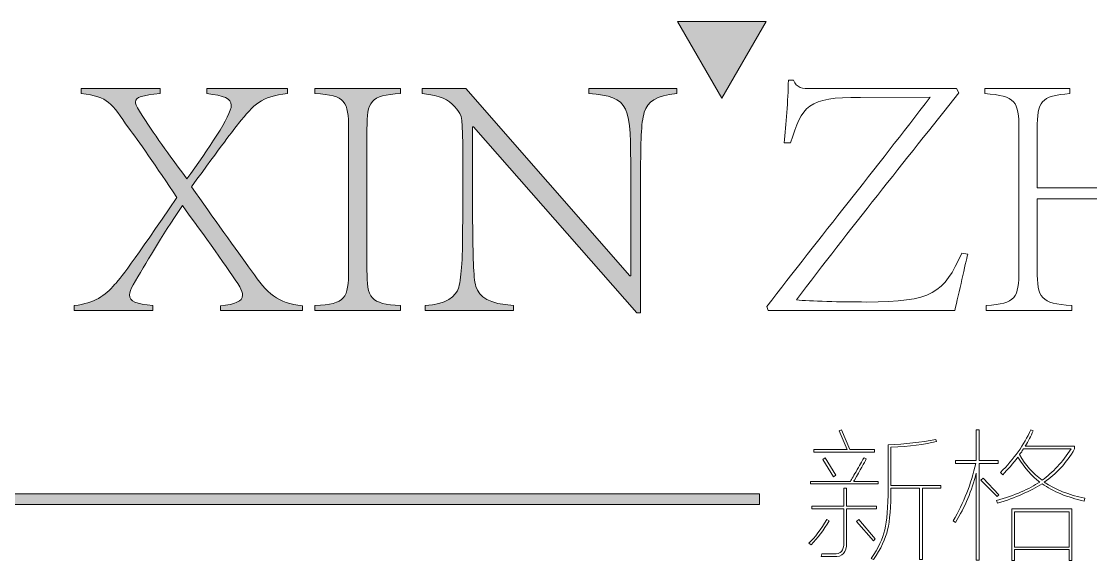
# Model space of a CAD drawing. Header units: inches. Extents: x -3272461 to -2504170, y 403793 to 1071042.
# Drawn here: x -2656960 to -2655359, y 691052 to 691860 of the extents above; entities that cross this region are included whole.
import ezdxf

# ---------------------------------------------------------------- set-up
doc = ezdxf.new("R2010")
doc.units = ezdxf.units.IN
doc.header["$LTSCALE"] = 1000
doc.header["$MEASUREMENT"] = 0
doc.layers.get('0').update_dxf_attribs({"lineweight": 18})

msp = doc.modelspace()

# ---------------------------------------------------------------- hatches: boundary and pattern name
for points in [[(-2655844.8, 691859.7), (-2655911.1, 691744.6), (-2655977.5, 691859.7)], [(-2657043.1, 691152.3), (-2655854.5, 691152.3), (-2655854.5, 691136.3), (-2657043.1, 691136.3)]]:
    msp.add_hatch(color=256).paths.add_polyline_path(points, flags=0)
h = msp.add_hatch(color=256)
edge = h.paths.add_edge_path(flags=0)
edge.add_spline(control_points=[(-2656355.3, 691426.7), (-2656355.3, 691426.7), (-2656355.3, 691434.1), (-2656355.3, 691434.1)], knot_values=[0, 0, 0, 0, 7.441406, 7.441406, 7.441406, 7.441406], weights=[1, 1, 1, 1], degree=3, periodic=0)
edge.add_spline(control_points=[(-2656355.3, 691434.1), (-2656324, 691436.2), (-2656309.1, 691446.9), (-2656304.9, 691461.7)], knot_values=[0, 0, 0, 0, 61.348864, 61.348864, 61.348864, 61.348864], weights=[1, 1, 1, 1], degree=3, periodic=0)
edge.add_spline(control_points=[(-2656304.9, 691461.7), (-2656300.7, 691477.7), (-2656299.1, 691506.9), (-2656299.1, 691560.5)], knot_values=[0, 0, 0, 0, 99.116821, 99.116821, 99.116821, 99.116821], weights=[1, 1, 1, 1], degree=3, periodic=0)
edge.add_spline(control_points=[(-2656299.1, 691560.5), (-2656299.1, 691560.5), (-2656299.1, 691675.7), (-2656299.1, 691675.7)], knot_values=[0, 0, 0, 0, 115.212606, 115.212606, 115.212606, 115.212606], weights=[1, 1, 1, 1], degree=3, periodic=0)
edge.add_spline(control_points=[(-2656299.1, 691675.7), (-2656299.1, 691722.9), (-2656301.7, 691720.3), (-2656311.3, 691732)], knot_values=[0, 0, 0, 0, 59.527943, 59.527943, 59.527943, 59.527943], weights=[1, 1, 1, 1], degree=3, periodic=0)
edge.add_spline(control_points=[(-2656311.3, 691732), (-2656320.3, 691742.6), (-2656331.4, 691748.4), (-2656359.6, 691751.6)], knot_values=[0, 0, 0, 0, 53.556612, 53.556612, 53.556612, 53.556612], weights=[1, 1, 1, 1], degree=3, periodic=0)
edge.add_spline(control_points=[(-2656359.6, 691751.6), (-2656359.6, 691751.6), (-2656359.6, 691759), (-2656359.6, 691759)], knot_values=[0, 0, 0, 0, 7.441406, 7.441406, 7.441406, 7.441406], weights=[1, 1, 1, 1], degree=3, periodic=0)
edge.add_spline(control_points=[(-2656359.6, 691759), (-2656359.6, 691759), (-2656294.3, 691759), (-2656294.3, 691759)], knot_values=[0, 0, 0, 0, 65.293172, 65.293172, 65.293172, 65.293172], weights=[1, 1, 1, 1], degree=3, periodic=0)
edge.add_spline(control_points=[(-2656294.3, 691759), (-2656294.3, 691759), (-2656049, 691478.7), (-2656049, 691478.7)], knot_values=[0, 0, 0, 0, 372.463837, 372.463837, 372.463837, 372.463837], weights=[1, 1, 1, 1], degree=3, periodic=0)
edge.add_spline(control_points=[(-2656049, 691478.7), (-2656049, 691478.7), (-2656047.4, 691478.7), (-2656047.4, 691478.7)], knot_values=[0, 0, 0, 0, 1.601969, 1.601969, 1.601969, 1.601969], weights=[1, 1, 1, 1], degree=3, periodic=0)
edge.add_spline(control_points=[(-2656047.4, 691478.7), (-2656047.4, 691478.7), (-2656047.4, 691630), (-2656047.4, 691630)], knot_values=[0, 0, 0, 0, 151.308594, 151.308594, 151.308594, 151.308594], weights=[1, 1, 1, 1], degree=3, periodic=0)
edge.add_spline(control_points=[(-2656047.4, 691630), (-2656047.4, 691733.5), (-2656047.9, 691747.4), (-2656110.1, 691751.6)], knot_values=[0, 0, 0, 0, 161.678425, 161.678425, 161.678425, 161.678425], weights=[1, 1, 1, 1], degree=3, periodic=0)
edge.add_spline(control_points=[(-2656110.1, 691751.6), (-2656110.1, 691751.6), (-2656110.1, 691759), (-2656110.1, 691759)], knot_values=[0, 0, 0, 0, 7.441406, 7.441406, 7.441406, 7.441406], weights=[1, 1, 1, 1], degree=3, periodic=0)
edge.add_spline(control_points=[(-2656110.1, 691759), (-2656110.1, 691759), (-2655978.4, 691759), (-2655978.4, 691759)], knot_values=[0, 0, 0, 0, 131.645711, 131.645711, 131.645711, 131.645711], weights=[1, 1, 1, 1], degree=3, periodic=0)
edge.add_spline(control_points=[(-2655978.4, 691759), (-2655978.4, 691759), (-2655978.4, 691751.6), (-2655978.4, 691751.6)], knot_values=[0, 0, 0, 0, 7.441406, 7.441406, 7.441406, 7.441406], weights=[1, 1, 1, 1], degree=3, periodic=0)
edge.add_spline(control_points=[(-2655978.4, 691751.6), (-2656009.2, 691748.9), (-2656022.5, 691738.9), (-2656027.2, 691723.5)], knot_values=[0, 0, 0, 0, 60.154633, 60.154633, 60.154633, 60.154633], weights=[1, 1, 1, 1], degree=3, periodic=0)
edge.add_spline(control_points=[(-2656027.2, 691723.5), (-2656032, 691707), (-2656032.6, 691679.9), (-2656032.6, 691630)], knot_values=[0, 0, 0, 0, 93.804687, 93.804687, 93.804687, 93.804687], weights=[1, 1, 1, 1], degree=3, periodic=0)
edge.add_spline(control_points=[(-2656032.6, 691630), (-2656032.6, 691630), (-2656032.6, 691423), (-2656032.6, 691423)], knot_values=[0, 0, 0, 0, 207.067464, 207.067464, 207.067464, 207.067464], weights=[1, 1, 1, 1], degree=3, periodic=0)
edge.add_spline(control_points=[(-2656032.6, 691423), (-2656032.6, 691423), (-2656038.4, 691423), (-2656038.4, 691423)], knot_values=[0, 0, 0, 0, 5.839437, 5.839437, 5.839437, 5.839437], weights=[1, 1, 1, 1], degree=3, periodic=0)
edge.add_spline(control_points=[(-2656038.4, 691423), (-2656038.4, 691423), (-2656283.1, 691701.7), (-2656283.1, 691701.7)], knot_values=[0, 0, 0, 0, 370.937923, 370.937923, 370.937923, 370.937923], weights=[1, 1, 1, 1], degree=3, periodic=0)
edge.add_spline(control_points=[(-2656283.1, 691701.7), (-2656283.1, 691701.7), (-2656284.2, 691701.7), (-2656284.2, 691701.7)], knot_values=[0, 0, 0, 0, 1.059367, 1.059367, 1.059367, 1.059367], weights=[1, 1, 1, 1], degree=3, periodic=0)
edge.add_spline(control_points=[(-2656284.2, 691701.7), (-2656284.2, 691701.7), (-2656284.2, 691560.5), (-2656284.2, 691560.5)], knot_values=[0, 0, 0, 0, 141.231689, 141.231689, 141.231689, 141.231689], weights=[1, 1, 1, 1], degree=3, periodic=0)
edge.add_spline(control_points=[(-2656284.2, 691560.5), (-2656283.7, 691506.9), (-2656283.1, 691477.7), (-2656279.4, 691462.8)], knot_values=[0, 0, 0, 0, 97.919192, 97.919192, 97.919192, 97.919192], weights=[1, 1, 1, 1], degree=3, periodic=0)
edge.add_spline(control_points=[(-2656279.4, 691462.8), (-2656274.6, 691446.3), (-2656258.7, 691436.8), (-2656223.2, 691434.1)], knot_values=[0, 0, 0, 0, 67.378468, 67.378468, 67.378468, 67.378468], weights=[1, 1, 1, 1], degree=3, periodic=0)
edge.add_spline(control_points=[(-2656223.2, 691434.1), (-2656223.2, 691434.1), (-2656223.2, 691426.7), (-2656223.2, 691426.7)], knot_values=[0, 0, 0, 0, 7.441406, 7.441406, 7.441406, 7.441406], weights=[1, 1, 1, 1], degree=3, periodic=0)
edge.add_spline(control_points=[(-2656223.2, 691426.7), (-2656223.2, 691426.7), (-2656355.3, 691426.7), (-2656355.3, 691426.7)], knot_values=[0, 0, 0, 0, 132.188314, 132.188314, 132.188314, 132.188314], weights=[1, 1, 1, 1], degree=3, periodic=0)
edge = h.paths.add_edge_path(flags=0)
edge.add_spline(control_points=[(-2656520.4, 691426.7), (-2656520.4, 691426.7), (-2656520.4, 691434.1), (-2656520.4, 691434.1)], knot_values=[0, 0, 0, 0, 7.441406, 7.441406, 7.441406, 7.441406], weights=[1, 1, 1, 1], degree=3, periodic=0)
edge.add_spline(control_points=[(-2656520.4, 691434.1), (-2656474.2, 691436.2), (-2656470, 691445.3), (-2656470, 691487.2)], knot_values=[0, 0, 0, 0, 88.239798, 88.239798, 88.239798, 88.239798], weights=[1, 1, 1, 1], degree=3, periodic=0)
edge.add_spline(control_points=[(-2656470, 691487.2), (-2656470, 691487.2), (-2656470, 691698.5), (-2656470, 691698.5)], knot_values=[0, 0, 0, 0, 211.279093, 211.279093, 211.279093, 211.279093], weights=[1, 1, 1, 1], degree=3, periodic=0)
edge.add_spline(control_points=[(-2656470, 691698.5), (-2656470, 691739.9), (-2656474.2, 691748.9), (-2656520.4, 691751.6)], knot_values=[0, 0, 0, 0, 87.923984, 87.923984, 87.923984, 87.923984], weights=[1, 1, 1, 1], degree=3, periodic=0)
edge.add_spline(control_points=[(-2656520.4, 691751.6), (-2656520.4, 691751.6), (-2656520.4, 691759), (-2656520.4, 691759)], knot_values=[0, 0, 0, 0, 7.441406, 7.441406, 7.441406, 7.441406], weights=[1, 1, 1, 1], degree=3, periodic=0)
edge.add_spline(control_points=[(-2656520.4, 691759), (-2656520.4, 691759), (-2656392, 691759), (-2656392, 691759)], knot_values=[0, 0, 0, 0, 128.467611, 128.467611, 128.467611, 128.467611], weights=[1, 1, 1, 1], degree=3, periodic=0)
edge.add_spline(control_points=[(-2656392, 691759), (-2656392, 691759), (-2656392, 691751.6), (-2656392, 691751.6)], knot_values=[0, 0, 0, 0, 7.441406, 7.441406, 7.441406, 7.441406], weights=[1, 1, 1, 1], degree=3, periodic=0)
edge.add_spline(control_points=[(-2656392, 691751.6), (-2656437.6, 691748.9), (-2656442.4, 691739.9), (-2656442.4, 691698.5)], knot_values=[0, 0, 0, 0, 87.776928, 87.776928, 87.776928, 87.776928], weights=[1, 1, 1, 1], degree=3, periodic=0)
edge.add_spline(control_points=[(-2656442.4, 691698.5), (-2656442.4, 691698.5), (-2656442.4, 691487.2), (-2656442.4, 691487.2)], knot_values=[0, 0, 0, 0, 211.279093, 211.279093, 211.279093, 211.279093], weights=[1, 1, 1, 1], degree=3, periodic=0)
edge.add_spline(control_points=[(-2656442.4, 691487.2), (-2656442.4, 691445.3), (-2656437.6, 691436.2), (-2656392, 691434.1)], knot_values=[0, 0, 0, 0, 88.092225, 88.092225, 88.092225, 88.092225], weights=[1, 1, 1, 1], degree=3, periodic=0)
edge.add_spline(control_points=[(-2656392, 691434.1), (-2656392, 691434.1), (-2656392, 691426.7), (-2656392, 691426.7)], knot_values=[0, 0, 0, 0, 7.441406, 7.441406, 7.441406, 7.441406], weights=[1, 1, 1, 1], degree=3, periodic=0)
edge.add_spline(control_points=[(-2656392, 691426.7), (-2656392, 691426.7), (-2656520.4, 691426.7), (-2656520.4, 691426.7)], knot_values=[0, 0, 0, 0, 128.467611, 128.467611, 128.467611, 128.467611], weights=[1, 1, 1, 1], degree=3, periodic=0)
edge = h.paths.add_edge_path(flags=0)
edge.add_spline(control_points=[(-2656870.2, 691751.6), (-2656870.2, 691751.6), (-2656870.2, 691759), (-2656870.2, 691759)], knot_values=[0, 0, 0, 0, 7.441406, 7.441406, 7.441406, 7.441406], weights=[1, 1, 1, 1], degree=3, periodic=0)
edge.add_spline(control_points=[(-2656870.2, 691759), (-2656870.2, 691759), (-2656752.3, 691759), (-2656752.3, 691759)], knot_values=[0, 0, 0, 0, 117.873942, 117.873942, 117.873942, 117.873942], weights=[1, 1, 1, 1], degree=3, periodic=0)
edge.add_spline(control_points=[(-2656752.3, 691759), (-2656752.3, 691759), (-2656752.3, 691751.6), (-2656752.3, 691751.6)], knot_values=[0, 0, 0, 0, 7.441406, 7.441406, 7.441406, 7.441406], weights=[1, 1, 1, 1], degree=3, periodic=0)
edge.add_spline(control_points=[(-2656752.3, 691751.6), (-2656778.9, 691748.9), (-2656789, 691746.3), (-2656789, 691738.9), (-2656789, 691735.1), (-2656786.3, 691729.8), (-2656781.5, 691722.9)], knot_values=[0, 0, 0, 0, 29.533034, 29.533034, 29.533034, 59.066067, 59.066067, 59.066067, 59.066067], weights=[1, 1, 1, 1, 1, 1, 1], degree=3, periodic=0)
edge.add_spline(control_points=[(-2656781.5, 691722.9), (-2656763, 691692.7), (-2656738, 691659.2), (-2656712, 691623.7)], knot_values=[0, 0, 0, 0, 121.232205, 121.232205, 121.232205, 121.232205], weights=[1, 1, 1, 1], degree=3, periodic=0)
edge.add_spline(control_points=[(-2656712, 691623.7), (-2656680.7, 691667.7), (-2656645.6, 691718.1), (-2656645.6, 691734.1), (-2656645.6, 691744.2), (-2656656.3, 691748.4), (-2656682.3, 691751.6)], knot_values=[0, 0, 0, 0, 86.780348, 86.780348, 86.780348, 173.560696, 173.560696, 173.560696, 173.560696], weights=[1, 1, 1, 1, 1, 1, 1], degree=3, periodic=0)
edge.add_spline(control_points=[(-2656682.3, 691751.6), (-2656682.3, 691751.6), (-2656682.3, 691759), (-2656682.3, 691759)], knot_values=[0, 0, 0, 0, 7.441406, 7.441406, 7.441406, 7.441406], weights=[1, 1, 1, 1], degree=3, periodic=0)
edge.add_spline(control_points=[(-2656682.3, 691759), (-2656682.3, 691759), (-2656561.2, 691759), (-2656561.2, 691759)], knot_values=[0, 0, 0, 0, 121.026204, 121.026204, 121.026204, 121.026204], weights=[1, 1, 1, 1], degree=3, periodic=0)
edge.add_spline(control_points=[(-2656561.2, 691759), (-2656561.2, 691759), (-2656561.2, 691751.6), (-2656561.2, 691751.6)], knot_values=[0, 0, 0, 0, 7.441406, 7.441406, 7.441406, 7.441406], weights=[1, 1, 1, 1], degree=3, periodic=0)
edge.add_spline(control_points=[(-2656561.2, 691751.6), (-2656602.1, 691746.8), (-2656610.6, 691736.2), (-2656635, 691706.5)], knot_values=[0, 0, 0, 0, 89.969743, 89.969743, 89.969743, 89.969743], weights=[1, 1, 1, 1], degree=3, periodic=0)
edge.add_spline(control_points=[(-2656635, 691706.5), (-2656642.5, 691696.9), (-2656660, 691674.1), (-2656705.1, 691612)], knot_values=[0, 0, 0, 0, 117.621334, 117.621334, 117.621334, 117.621334], weights=[1, 1, 1, 1], degree=3, periodic=0)
edge.add_spline(control_points=[(-2656705.1, 691612), (-2656672.7, 691565.8), (-2656638.2, 691517.5), (-2656615.4, 691486.2)], knot_values=[0, 0, 0, 0, 154.55378, 154.55378, 154.55378, 154.55378], weights=[1, 1, 1, 1], degree=3, periodic=0)
edge.add_spline(control_points=[(-2656615.4, 691486.2), (-2656591.5, 691452.2), (-2656576.6, 691437.3), (-2656538.9, 691433.6)], knot_values=[0, 0, 0, 0, 96.776453, 96.776453, 96.776453, 96.776453], weights=[1, 1, 1, 1], degree=3, periodic=0)
edge.add_spline(control_points=[(-2656538.9, 691433.6), (-2656538.9, 691433.6), (-2656538.9, 691426.7), (-2656538.9, 691426.7)], knot_values=[0, 0, 0, 0, 6.924642, 6.924642, 6.924642, 6.924642], weights=[1, 1, 1, 1], degree=3, periodic=0)
edge.add_spline(control_points=[(-2656538.9, 691426.7), (-2656538.9, 691426.7), (-2656661.6, 691426.7), (-2656661.6, 691426.7)], knot_values=[0, 0, 0, 0, 122.628174, 122.628174, 122.628174, 122.628174], weights=[1, 1, 1, 1], degree=3, periodic=0)
edge.add_spline(control_points=[(-2656661.6, 691426.7), (-2656661.6, 691426.7), (-2656661.6, 691433.6), (-2656661.6, 691433.6)], knot_values=[0, 0, 0, 0, 6.924642, 6.924642, 6.924642, 6.924642], weights=[1, 1, 1, 1], degree=3, periodic=0)
edge.add_spline(control_points=[(-2656661.6, 691433.6), (-2656640.3, 691436.2), (-2656628.7, 691440), (-2656628.7, 691449.5), (-2656628.7, 691453.2), (-2656630.3, 691457), (-2656632.9, 691462.3)], knot_values=[0, 0, 0, 0, 26.534513, 26.534513, 26.534513, 53.069027, 53.069027, 53.069027, 53.069027], weights=[1, 1, 1, 1, 1, 1, 1], degree=3, periodic=0)
edge.add_spline(control_points=[(-2656632.9, 691462.3), (-2656647.8, 691485.6), (-2656688.1, 691542.4), (-2656718.9, 691583.8)], knot_values=[0, 0, 0, 0, 148.941001, 148.941001, 148.941001, 148.941001], weights=[1, 1, 1, 1], degree=3, periodic=0)
edge.add_spline(control_points=[(-2656718.9, 691583.8), (-2656751.3, 691535.5), (-2656773.6, 691497.3), (-2656792.7, 691464.9)], knot_values=[0, 0, 0, 0, 139.967761, 139.967761, 139.967761, 139.967761], weights=[1, 1, 1, 1], degree=3, periodic=0)
edge.add_spline(control_points=[(-2656792.7, 691464.9), (-2656795.9, 691458.6), (-2656798, 691453.8), (-2656798, 691450), (-2656798, 691440.5), (-2656787.9, 691436.2), (-2656763, 691434.1)], knot_values=[0, 0, 0, 0, 28.89822, 28.89822, 28.89822, 57.796439, 57.796439, 57.796439, 57.796439], weights=[1, 1, 1, 1, 1, 1, 1], degree=3, periodic=0)
edge.add_spline(control_points=[(-2656763, 691434.1), (-2656763, 691434.1), (-2656763, 691426.7), (-2656763, 691426.7)], knot_values=[0, 0, 0, 0, 7.441406, 7.441406, 7.441406, 7.441406], weights=[1, 1, 1, 1], degree=3, periodic=0)
edge.add_spline(control_points=[(-2656763, 691426.7), (-2656763, 691426.7), (-2656880.8, 691426.7), (-2656880.8, 691426.7)], knot_values=[0, 0, 0, 0, 117.873942, 117.873942, 117.873942, 117.873942], weights=[1, 1, 1, 1], degree=3, periodic=0)
edge.add_spline(control_points=[(-2656880.8, 691426.7), (-2656880.8, 691426.7), (-2656880.8, 691434.1), (-2656880.8, 691434.1)], knot_values=[0, 0, 0, 0, 7.441406, 7.441406, 7.441406, 7.441406], weights=[1, 1, 1, 1], degree=3, periodic=0)
edge.add_spline(control_points=[(-2656880.8, 691434.1), (-2656849.5, 691437.8), (-2656835.7, 691448.5), (-2656819.8, 691466)], knot_values=[0, 0, 0, 0, 70.794263, 70.794263, 70.794263, 70.794263], weights=[1, 1, 1, 1], degree=3, periodic=0)
edge.add_spline(control_points=[(-2656819.8, 691466), (-2656814.5, 691470.2), (-2656791.1, 691502.1), (-2656726.9, 691596)], knot_values=[0, 0, 0, 0, 159.934181, 159.934181, 159.934181, 159.934181], weights=[1, 1, 1, 1], degree=3, periodic=0)
edge.add_spline(control_points=[(-2656726.9, 691596), (-2656757.1, 691640.6), (-2656786.3, 691683.6), (-2656799.1, 691699.6)], knot_values=[0, 0, 0, 0, 126.234775, 126.234775, 126.234775, 126.234775], weights=[1, 1, 1, 1], degree=3, periodic=0)
edge.add_spline(control_points=[(-2656799.1, 691699.6), (-2656825.6, 691737.8), (-2656829.3, 691746.8), (-2656870.2, 691751.6)], knot_values=[0, 0, 0, 0, 92.849059, 92.849059, 92.849059, 92.849059], weights=[1, 1, 1, 1], degree=3, periodic=0)

# ---------------------------------------------------------------- linework, layer by layer
for p, q in [((-2655911.1, 691744.6), (-2655977.5, 691859.7)), ((-2655977.5, 691859.7), (-2655844.8, 691859.7)), ((-2655844.8, 691859.7), (-2655911.1, 691744.6)), ((-2656870.2, 691759), (-2656870.2, 691751.6)), ((-2656752.3, 691759), (-2656752.3, 691751.6)), ((-2656682.3, 691759), (-2656682.3, 691751.6)), ((-2656561.2, 691759), (-2656561.2, 691751.6)), ((-2656520.4, 691759), (-2656520.4, 691751.6)), ((-2656392, 691759), (-2656392, 691751.6)), ((-2656359.6, 691759), (-2656359.6, 691751.6)), ((-2656110.1, 691759), (-2656110.1, 691751.6)), ((-2655978.4, 691759), (-2655978.4, 691751.6)), ((-2655517.2, 691759), (-2655517.2, 691751.6)), ((-2655389.8, 691759), (-2655389.8, 691751.6)), ((-2656284.2, 691701.7), (-2656284.2, 691560.5)), ((-2656470, 691698.5), (-2656470, 691487.2)), ((-2656442.4, 691698.5), (-2656442.4, 691487.2)), ((-2655466.2, 691698.5), (-2655466.2, 691487.2)), ((-2655438.6, 691698.5), (-2655438.6, 691610.4)), ((-2656299.1, 691675.7), (-2656299.1, 691560.5)), ((-2656047.4, 691630), (-2656047.4, 691478.7)), ((-2656032.6, 691630), (-2656032.6, 691423)), ((-2655438.6, 691593.9), (-2655438.6, 691487.2)), ((-2656880.8, 691434.1), (-2656880.8, 691426.7)), ((-2656763, 691434.1), (-2656763, 691426.7)), ((-2656661.6, 691433.6), (-2656661.6, 691426.7)), ((-2656538.9, 691433.6), (-2656538.9, 691426.7)), ((-2656520.4, 691434.1), (-2656520.4, 691426.7)), ((-2656392, 691434.1), (-2656392, 691426.7)), ((-2656355.3, 691434.1), (-2656355.3, 691426.7)), ((-2656223.2, 691434.1), (-2656223.2, 691426.7)), ((-2655515.1, 691434.1), (-2655515.1, 691426.7)), ((-2655387.1, 691434.1), (-2655387.1, 691426.7))]:
    msp.add_line(p, q)
at = {"lineweight": 9}
for p, q in [((-2655735.2, 691246.4), (-2655731.8, 691248)), ((-2655723.4, 691218.6), (-2655735.2, 691246.4)), ((-2655731.8, 691248), (-2655719.2, 691218.6)), ((-2655529.9, 691248), (-2655529.9, 691201.8)), ((-2655525.7, 691248), (-2655525.7, 691201.8)), ((-2655662, 691225.3), (-2655662, 691160.6)), ((-2655657.8, 691222), (-2655657.8, 691164.8)), ((-2655382.7, 691223.6), (-2655382.7, 691219.5)), ((-2655773, 691214.4), (-2655773, 691218.6)), ((-2655773, 691218.6), (-2655723.4, 691218.6)), ((-2655682.2, 691214.4), (-2655773, 691214.4)), ((-2655759.6, 691203.5), (-2655756.2, 691206)), ((-2655743.6, 691177.4), (-2655759.6, 691203.5)), ((-2655756.2, 691206), (-2655740.2, 691179.9)), ((-2655719.2, 691218.6), (-2655682.2, 691218.6)), ((-2655682.2, 691218.6), (-2655682.2, 691214.4)), ((-2655561, 691201.8), (-2655561, 691197.6)), ((-2655525.7, 691197.6), (-2655525.7, 691052.9)), ((-2655497.1, 691201.8), (-2655497.1, 691197.6)), ((-2655740.2, 691179.9), (-2655743.6, 691177.4)), ((-2655529.9, 691183.3), (-2655529.9, 691052.9)), ((-2655523.2, 691172.4), (-2655519.8, 691175.7)), ((-2655498.8, 691147.9), (-2655523.2, 691172.4)), ((-2655519.8, 691175.7), (-2655496.3, 691150.5)), ((-2655778.1, 691170.7), (-2655778.1, 691167.3)), ((-2655728.4, 691160.6), (-2655728.4, 691133.7)), ((-2655724.2, 691160.6), (-2655724.2, 691133.7)), ((-2655677.1, 691170.7), (-2655677.1, 691167.3)), ((-2655614.9, 691160.6), (-2655614.9, 691053.7)), ((-2655610.7, 691160.6), (-2655610.7, 691053.7)), ((-2655582.9, 691164.8), (-2655582.9, 691160.6)), ((-2655496.3, 691150.5), (-2655498.8, 691147.9)), ((-2655776.4, 691133.7), (-2655776.4, 691129.4)), ((-2655728.4, 691129.4), (-2655728.4, 691079)), ((-2655724.2, 691129.4), (-2655724.2, 691079)), ((-2655679.6, 691133.7), (-2655679.6, 691129.4)), ((-2655476.9, 691129.4), (-2655386.9, 691129.4)), ((-2655476.9, 691052.1), (-2655476.9, 691129.4)), ((-2655472.7, 691125.3), (-2655472.7, 691072.3)), ((-2655391.1, 691125.3), (-2655472.7, 691125.3)), ((-2655391.1, 691072.3), (-2655391.1, 691125.3)), ((-2655386.9, 691129.4), (-2655386.9, 691052.1)), ((-2655709.1, 691110.9), (-2655705.7, 691113.5)), ((-2655683.9, 691081.5), (-2655709.1, 691110.9)), ((-2655705.7, 691113.5), (-2655681.3, 691084.9)), ((-2655681.3, 691084.9), (-2655683.9, 691081.5)), ((-2655472.7, 691072.3), (-2655391.1, 691072.3)), ((-2655391.1, 691068.9), (-2655472.7, 691068.9)), ((-2655472.7, 691068.9), (-2655472.7, 691052.1)), ((-2655391.1, 691052.1), (-2655391.1, 691068.9)), ((-2655472.7, 691052.1), (-2655476.9, 691052.1)), ((-2655386.9, 691052.1), (-2655391.1, 691052.1))]:
    msp.add_line(p, q, dxfattribs=at)
at = {"lineweight": 0}
for p, q in [((-2657043.1, 691152.3), (-2655854.5, 691152.3)), ((-2655854.5, 691152.3), (-2655854.5, 691136.3)), ((-2655854.5, 691136.3), (-2657043.1, 691136.3))]:
    msp.add_line(p, q, dxfattribs=at)
for points in [[(-2655817.6, 691677.8), (-2655815, 691704.9), (-2655811.8, 691740.5), (-2655811.3, 691771.8)], [(-2655811.3, 691771.8), (-2655811.3, 691771.8), (-2655803.9, 691771.8), (-2655803.9, 691771.8)], [(-2655803.9, 691771.8), (-2655801.2, 691765.9), (-2655798.5, 691762.7), (-2655793.7, 691760.6)], [(-2656870.2, 691759), (-2656870.2, 691759), (-2656752.3, 691759), (-2656752.3, 691759)], [(-2656799.1, 691699.6), (-2656825.6, 691737.8), (-2656829.3, 691746.8), (-2656870.2, 691751.6)], [(-2656682.3, 691759), (-2656682.3, 691759), (-2656561.2, 691759), (-2656561.2, 691759)], [(-2656561.2, 691751.6), (-2656602.1, 691746.8), (-2656610.6, 691736.2), (-2656635, 691706.5)], [(-2656520.4, 691759), (-2656520.4, 691759), (-2656392, 691759), (-2656392, 691759)], [(-2656470, 691698.5), (-2656470, 691739.9), (-2656474.2, 691748.9), (-2656520.4, 691751.6)], [(-2656392, 691751.6), (-2656437.6, 691748.9), (-2656442.4, 691739.9), (-2656442.4, 691698.5)], [(-2656359.6, 691759), (-2656359.6, 691759), (-2656294.3, 691759), (-2656294.3, 691759)], [(-2656311.3, 691732), (-2656320.3, 691742.6), (-2656331.4, 691748.4), (-2656359.6, 691751.6)], [(-2656294.3, 691759), (-2656294.3, 691759), (-2656049, 691478.7), (-2656049, 691478.7)], [(-2656110.1, 691759), (-2656110.1, 691759), (-2655978.4, 691759), (-2655978.4, 691759)], [(-2656047.4, 691630), (-2656047.4, 691733.5), (-2656047.9, 691747.4), (-2656110.1, 691751.6)], [(-2655978.4, 691751.6), (-2656009.2, 691748.9), (-2656022.5, 691738.9), (-2656027.2, 691723.5)], [(-2655555.9, 691752.7), (-2655637.1, 691650.7), (-2655719.4, 691548.3), (-2655799.1, 691442.6)], [(-2655793.7, 691760.6), (-2655789.5, 691759), (-2655783.7, 691759), (-2655775.7, 691759)], [(-2655775.7, 691759), (-2655775.7, 691759), (-2655559.6, 691759), (-2655559.6, 691759)], [(-2655559.6, 691759), (-2655559.6, 691759), (-2655555.9, 691752.7), (-2655555.9, 691752.7)], [(-2655517.2, 691759), (-2655517.2, 691759), (-2655389.8, 691759), (-2655389.8, 691759)], [(-2655466.2, 691698.5), (-2655466.2, 691739.9), (-2655470.5, 691747.9), (-2655517.2, 691751.6)], [(-2655389.8, 691751.6), (-2655433.8, 691747.9), (-2655438.6, 691739.9), (-2655438.6, 691698.5)], [(-2656299.1, 691675.7), (-2656299.1, 691722.9), (-2656301.7, 691720.3), (-2656311.3, 691732)], [(-2655843.7, 691432.5), (-2655763.5, 691536.6), (-2655680.7, 691639.1), (-2655598.9, 691746.3)], [(-2655703.5, 691745.8), (-2655783.1, 691746.3), (-2655790.6, 691733), (-2655808.1, 691677.8)], [(-2655598.9, 691746.3), (-2655598.9, 691746.3), (-2655703.5, 691745.8), (-2655703.5, 691745.8)], [(-2656781.5, 691722.9), (-2656763, 691692.7), (-2656738, 691659.2), (-2656712, 691623.7)], [(-2656027.2, 691723.5), (-2656032, 691707), (-2656032.6, 691679.9), (-2656032.6, 691630)], [(-2656635, 691706.5), (-2656642.5, 691696.9), (-2656660, 691674.1), (-2656705.1, 691612)], [(-2656038.4, 691423), (-2656038.4, 691423), (-2656283.1, 691701.7), (-2656283.1, 691701.7)], [(-2656283.1, 691701.7), (-2656283.1, 691701.7), (-2656284.2, 691701.7), (-2656284.2, 691701.7)], [(-2656726.9, 691596), (-2656757.1, 691640.6), (-2656786.3, 691683.6), (-2656799.1, 691699.6)], [(-2655808.1, 691677.8), (-2655808.1, 691677.8), (-2655817.6, 691677.8), (-2655817.6, 691677.8)], [(-2656705.1, 691612), (-2656672.7, 691565.8), (-2656638.2, 691517.5), (-2656615.4, 691486.2)], [(-2655438.6, 691610.4), (-2655438.6, 691610.4), (-2655214.6, 691610.4), (-2655214.6, 691610.4)], [(-2656819.8, 691466), (-2656814.5, 691470.2), (-2656791.1, 691502.1), (-2656726.9, 691596)], [(-2655214.6, 691593.9), (-2655214.6, 691593.9), (-2655438.6, 691593.9), (-2655438.6, 691593.9)], [(-2656718.9, 691583.8), (-2656751.3, 691535.5), (-2656773.6, 691497.3), (-2656792.7, 691464.9)], [(-2656632.9, 691462.3), (-2656647.8, 691485.6), (-2656688.1, 691542.4), (-2656718.9, 691583.8)], [(-2656304.9, 691461.7), (-2656300.7, 691477.7), (-2656299.1, 691506.9), (-2656299.1, 691560.5)], [(-2656284.2, 691560.5), (-2656283.7, 691506.9), (-2656283.1, 691477.7), (-2656279.4, 691462.8)], [(-2655542.7, 691511.1), (-2655546.3, 691497.3), (-2655555.9, 691452.2), (-2655562.3, 691426.7)], [(-2655551.7, 691512.7), (-2655551.7, 691512.7), (-2655542.7, 691511.1), (-2655542.7, 691511.1)], [(-2656615.4, 691486.2), (-2656591.5, 691452.2), (-2656576.6, 691437.3), (-2656538.9, 691433.6)], [(-2656520.4, 691434.1), (-2656474.2, 691436.2), (-2656470, 691445.3), (-2656470, 691487.2)], [(-2656442.4, 691487.2), (-2656442.4, 691445.3), (-2656437.6, 691436.2), (-2656392, 691434.1)], [(-2656049, 691478.7), (-2656049, 691478.7), (-2656047.4, 691478.7), (-2656047.4, 691478.7)], [(-2655515.1, 691434.1), (-2655470.5, 691437.3), (-2655466.2, 691445.3), (-2655466.2, 691487.2)], [(-2655438.6, 691487.2), (-2655438.6, 691445.3), (-2655433.8, 691437.3), (-2655387.1, 691434.1)], [(-2656880.8, 691434.1), (-2656849.5, 691437.8), (-2656835.7, 691448.5), (-2656819.8, 691466)], [(-2656355.3, 691434.1), (-2656324, 691436.2), (-2656309.1, 691446.9), (-2656304.9, 691461.7)], [(-2656279.4, 691462.8), (-2656274.6, 691446.3), (-2656258.7, 691436.8), (-2656223.2, 691434.1)], [(-2655841.5, 691426.7), (-2655841.5, 691426.7), (-2655843.7, 691432.5), (-2655843.7, 691432.5)], [(-2656763, 691426.7), (-2656763, 691426.7), (-2656880.8, 691426.7), (-2656880.8, 691426.7)], [(-2656538.9, 691426.7), (-2656538.9, 691426.7), (-2656661.6, 691426.7), (-2656661.6, 691426.7)], [(-2656392, 691426.7), (-2656392, 691426.7), (-2656520.4, 691426.7), (-2656520.4, 691426.7)], [(-2656223.2, 691426.7), (-2656223.2, 691426.7), (-2656355.3, 691426.7), (-2656355.3, 691426.7)], [(-2656032.6, 691423), (-2656032.6, 691423), (-2656038.4, 691423), (-2656038.4, 691423)], [(-2655562.3, 691426.7), (-2655562.3, 691426.7), (-2655841.5, 691426.7), (-2655841.5, 691426.7)], [(-2655387.1, 691426.7), (-2655387.1, 691426.7), (-2655515.1, 691426.7), (-2655515.1, 691426.7)]]:
    msp.add_open_spline(points, degree=3)
for points, knots in [([(-2656752.3, 691751.6), (-2656778.9, 691748.9), (-2656789, 691746.3), (-2656789, 691738.9), (-2656789, 691735.1), (-2656786.3, 691729.8), (-2656781.5, 691722.9)], [0, 0, 0, 0, 29.024318, 29.024318, 29.024318, 58.048635, 58.048635, 58.048635, 58.048635]), ([(-2656712, 691623.7), (-2656680.7, 691667.7), (-2656645.6, 691718.1), (-2656645.6, 691734.1), (-2656645.6, 691744.2), (-2656656.3, 691748.4), (-2656682.3, 691751.6)], [0, 0, 0, 0, 86.071584, 86.071584, 86.071584, 172.143168, 172.143168, 172.143168, 172.143168]), ([(-2655799.1, 691442.6), (-2655779.9, 691440.5), (-2655732.2, 691439.4), (-2655694.5, 691439.4), (-2655596.3, 691439.4), (-2655578.2, 691452.7), (-2655551.7, 691512.7)], [0, 0, 0, 0, 138.981154, 138.981154, 138.981154, 277.962308, 277.962308, 277.962308, 277.962308]), ([(-2656792.7, 691464.9), (-2656795.9, 691458.6), (-2656798, 691453.8), (-2656798, 691450), (-2656798, 691440.5), (-2656787.9, 691436.2), (-2656763, 691434.1)], [0, 0, 0, 0, 28.371686, 28.371686, 28.371686, 56.743372, 56.743372, 56.743372, 56.743372]), ([(-2656661.6, 691433.6), (-2656640.3, 691436.2), (-2656628.7, 691440), (-2656628.7, 691449.5), (-2656628.7, 691453.2), (-2656630.3, 691457), (-2656632.9, 691462.3)], [0, 0, 0, 0, 26.031663, 26.031663, 26.031663, 52.063326, 52.063326, 52.063326, 52.063326])]:
    msp.add_open_spline(points, degree=3, knots=knots)
at = {"lineweight": 9}
for points in [[(-2655529.9, 691248), (-2655529.9, 691248), (-2655525.7, 691248), (-2655525.7, 691248)], [(-2655493.7, 691184.1), (-2655473.6, 691204.3), (-2655458.4, 691225.6), (-2655448.3, 691248)], [(-2655445, 691246.4), (-2655447.8, 691238.5), (-2655451.7, 691230.9), (-2655456.7, 691223.6)], [(-2655448.3, 691248), (-2655448.3, 691248), (-2655445, 691246.4), (-2655445, 691246.4)], [(-2655662, 691225.3), (-2655636.2, 691226.5), (-2655612.4, 691229.3), (-2655590.5, 691233.7)], [(-2655589.7, 691230.4), (-2655607, 691225.9), (-2655629.8, 691223.1), (-2655657.8, 691222)], [(-2655590.5, 691233.7), (-2655590.5, 691233.7), (-2655589.7, 691230.4), (-2655589.7, 691230.4)], [(-2655459.3, 691219.5), (-2655459.8, 691218.9), (-2655460.7, 691217.5), (-2655461.8, 691215.2)], [(-2655387.8, 691219.5), (-2655387.8, 691219.5), (-2655459.3, 691219.5), (-2655459.3, 691219.5)], [(-2655456.7, 691223.6), (-2655456.7, 691223.6), (-2655382.7, 691223.6), (-2655382.7, 691223.6)], [(-2655431.5, 691172.4), (-2655415.2, 691184.1), (-2655400.7, 691199.8), (-2655387.8, 691219.5)], [(-2655382.7, 691219.5), (-2655395.1, 691198.1), (-2655410.2, 691181.6), (-2655428.1, 691169.8)], [(-2655694.8, 691204.3), (-2655697.6, 691198.7), (-2655703.5, 691188), (-2655712.5, 691172.4)], [(-2655708.2, 691188.3), (-2655703.2, 691197.3), (-2655699.8, 691203.2), (-2655698.1, 691206)], [(-2655698.1, 691206), (-2655698.1, 691206), (-2655694.8, 691204.3), (-2655694.8, 691204.3)], [(-2655467.7, 691206.8), (-2655475, 691197.3), (-2655482.6, 691188.6), (-2655490.4, 691180.8)], [(-2655434.9, 691169.8), (-2655446.6, 691178.2), (-2655457.6, 691190.6), (-2655467.7, 691206.8)], [(-2655461.8, 691215.2), (-2655463.5, 691213.6), (-2655464.6, 691212.2), (-2655465.2, 691211)], [(-2655465.2, 691211), (-2655456.2, 691195.3), (-2655445, 691182.5), (-2655431.5, 691172.4)], [(-2655718.3, 691170.7), (-2655716.6, 691174), (-2655713.3, 691179.9), (-2655708.2, 691188.3)], [(-2655564.4, 691111.8), (-2655548.7, 691138.7), (-2655537.5, 691167.3), (-2655530.8, 691197.6)], [(-2655561, 691201.8), (-2655561, 691201.8), (-2655529.9, 691201.8), (-2655529.9, 691201.8)], [(-2655530.8, 691197.6), (-2655530.8, 691197.6), (-2655561, 691197.6), (-2655561, 691197.6)], [(-2655525.7, 691201.8), (-2655525.7, 691201.8), (-2655497.1, 691201.8), (-2655497.1, 691201.8)], [(-2655497.1, 691197.6), (-2655497.1, 691197.6), (-2655525.7, 691197.6), (-2655525.7, 691197.6)], [(-2655712.5, 691172.4), (-2655713, 691171.8), (-2655713.3, 691171.2), (-2655713.3, 691170.7)], [(-2655529.9, 691183.3), (-2655536.7, 691156.9), (-2655547, 691132.3), (-2655561, 691109.3)], [(-2655490.4, 691180.8), (-2655490.4, 691180.8), (-2655493.7, 691184.1), (-2655493.7, 691184.1)], [(-2655677.1, 691167.3), (-2655677.1, 691167.3), (-2655778.1, 691167.3), (-2655778.1, 691167.3)], [(-2655778.1, 691170.7), (-2655778.1, 691170.7), (-2655718.3, 691170.7), (-2655718.3, 691170.7)], [(-2655728.4, 691160.6), (-2655728.4, 691160.6), (-2655724.2, 691160.6), (-2655724.2, 691160.6)], [(-2655713.3, 691170.7), (-2655713.3, 691170.7), (-2655677.1, 691170.7), (-2655677.1, 691170.7)], [(-2655667, 691098.3), (-2655663.7, 691111.2), (-2655662, 691132), (-2655662, 691160.6)], [(-2655657.8, 691160.6), (-2655657.8, 691132.5), (-2655659.5, 691111.8), (-2655662.8, 691098.3)], [(-2655657.8, 691164.8), (-2655657.8, 691164.8), (-2655582.9, 691164.8), (-2655582.9, 691164.8)], [(-2655614.9, 691160.6), (-2655614.9, 691160.6), (-2655657.8, 691160.6), (-2655657.8, 691160.6)], [(-2655582.9, 691160.6), (-2655582.9, 691160.6), (-2655610.7, 691160.6), (-2655610.7, 691160.6)], [(-2655499.6, 691142.1), (-2655472.2, 691149.9), (-2655450.6, 691159.2), (-2655434.9, 691169.8)], [(-2655431.5, 691167.3), (-2655448.9, 691156.1), (-2655471, 691146.3), (-2655498, 691137.9)], [(-2655368.4, 691141.2), (-2655393.7, 691146.8), (-2655414.7, 691155.5), (-2655431.5, 691167.3)], [(-2655428.1, 691169.8), (-2655411.9, 691158.6), (-2655391.7, 691150.5), (-2655367.6, 691145.4)], [(-2655498, 691137.9), (-2655498, 691137.9), (-2655499.6, 691142.1), (-2655499.6, 691142.1)], [(-2655367.6, 691145.4), (-2655367.6, 691145.4), (-2655368.4, 691141.2), (-2655368.4, 691141.2)], [(-2655776.4, 691133.7), (-2655776.4, 691133.7), (-2655728.4, 691133.7), (-2655728.4, 691133.7)], [(-2655728.4, 691129.4), (-2655728.4, 691129.4), (-2655776.4, 691129.4), (-2655776.4, 691129.4)], [(-2655724.2, 691133.7), (-2655724.2, 691133.7), (-2655679.6, 691133.7), (-2655679.6, 691133.7)], [(-2655679.6, 691129.4), (-2655679.6, 691129.4), (-2655724.2, 691129.4), (-2655724.2, 691129.4)], [(-2655780.6, 691078.1), (-2655771.6, 691087.1), (-2655762.6, 691098.9), (-2655753.7, 691113.5)], [(-2655750.3, 691111.8), (-2655758.7, 691097.8), (-2655767.7, 691085.7), (-2655777.2, 691075.6)], [(-2655753.7, 691113.5), (-2655753.7, 691113.5), (-2655750.3, 691111.8), (-2655750.3, 691111.8)], [(-2655561, 691109.3), (-2655561, 691109.3), (-2655564.4, 691111.8), (-2655564.4, 691111.8)], [(-2655687.2, 691055.4), (-2655676.6, 691070.6), (-2655669.9, 691084.9), (-2655667, 691098.3)], [(-2655662.8, 691098.3), (-2655665.6, 691084.9), (-2655672.6, 691070), (-2655683.9, 691053.7)], [(-2655777.2, 691075.6), (-2655777.2, 691075.6), (-2655780.6, 691078.1), (-2655780.6, 691078.1)], [(-2655724.2, 691079), (-2655723.7, 691064.4), (-2655730.1, 691057.4), (-2655743.6, 691058)], [(-2655743.6, 691062.2), (-2655732.9, 691061.6), (-2655727.9, 691067.2), (-2655728.4, 691079)], [(-2655762.1, 691058), (-2655762.1, 691058), (-2655761.2, 691062.2), (-2655761.2, 691062.2)], [(-2655761.2, 691062.2), (-2655755.1, 691062.2), (-2655749.2, 691062.2), (-2655743.6, 691062.2)], [(-2655743.6, 691058), (-2655749.7, 691058), (-2655755.9, 691058), (-2655762.1, 691058)], [(-2655683.9, 691053.7), (-2655683.9, 691053.7), (-2655687.2, 691055.4), (-2655687.2, 691055.4)], [(-2655610.7, 691053.7), (-2655610.7, 691053.7), (-2655614.9, 691053.7), (-2655614.9, 691053.7)], [(-2655525.7, 691052.9), (-2655525.7, 691052.9), (-2655529.9, 691052.9), (-2655529.9, 691052.9)]]:
    msp.add_open_spline(points, degree=3, dxfattribs=at)

doc.saveas('drawing.dxf')
